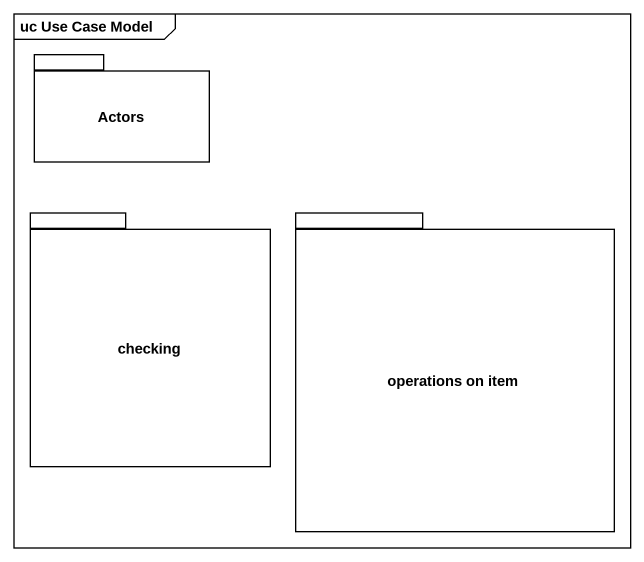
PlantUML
@startuml
mainframe uc Use Case Model
package Actors {
}
package checking {
}
package "operations on item" as operations_on_item {
}
@enduml
